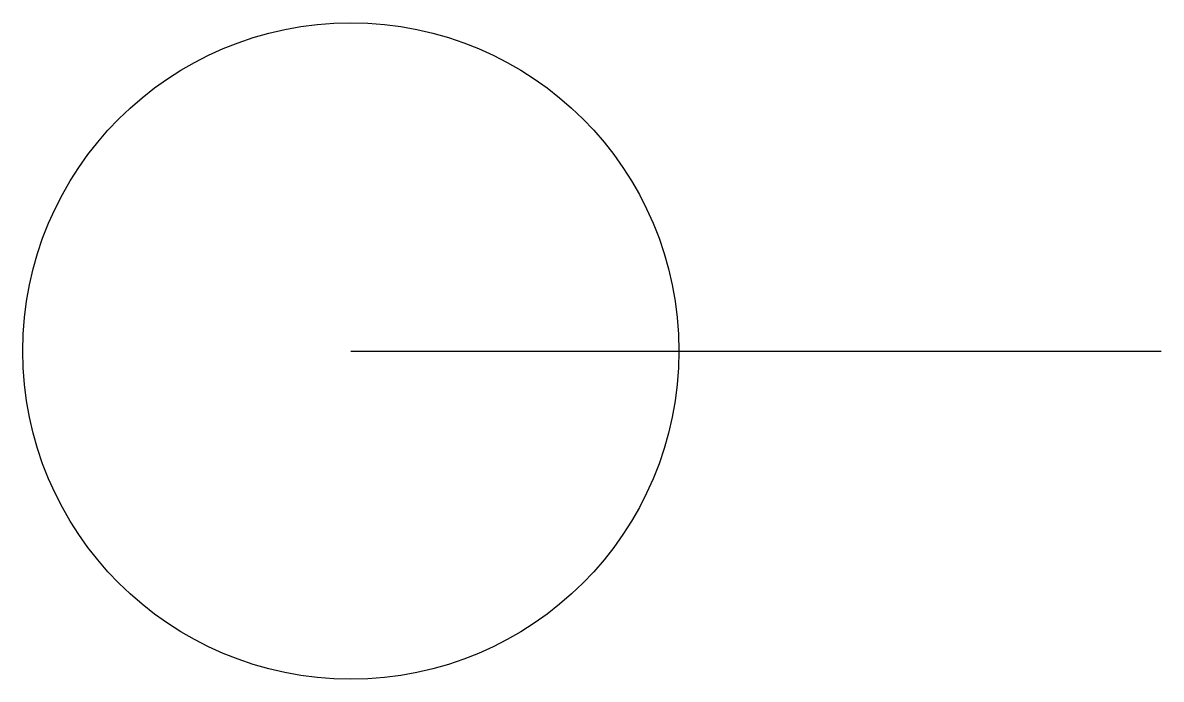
# Model space of a CAD drawing. Header units: inches. Extents: x 33 to 258, y 73 to 203.
import ezdxf

# ---------------------------------------------------------------- set-up
doc = ezdxf.new("R2010")
doc.units = ezdxf.units.IN
doc.header["$MEASUREMENT"] = 0

msp = doc.modelspace()

# ---------------------------------------------------------------- linework, layer by layer
at = {"linetype": 'Continuous'}
msp.add_line((97.7, 137.73), (258.24, 137.73), dxfattribs=at)
msp.add_circle((97.7, 137.73), 65, dxfattribs=at)

doc.saveas('drawing.dxf')
